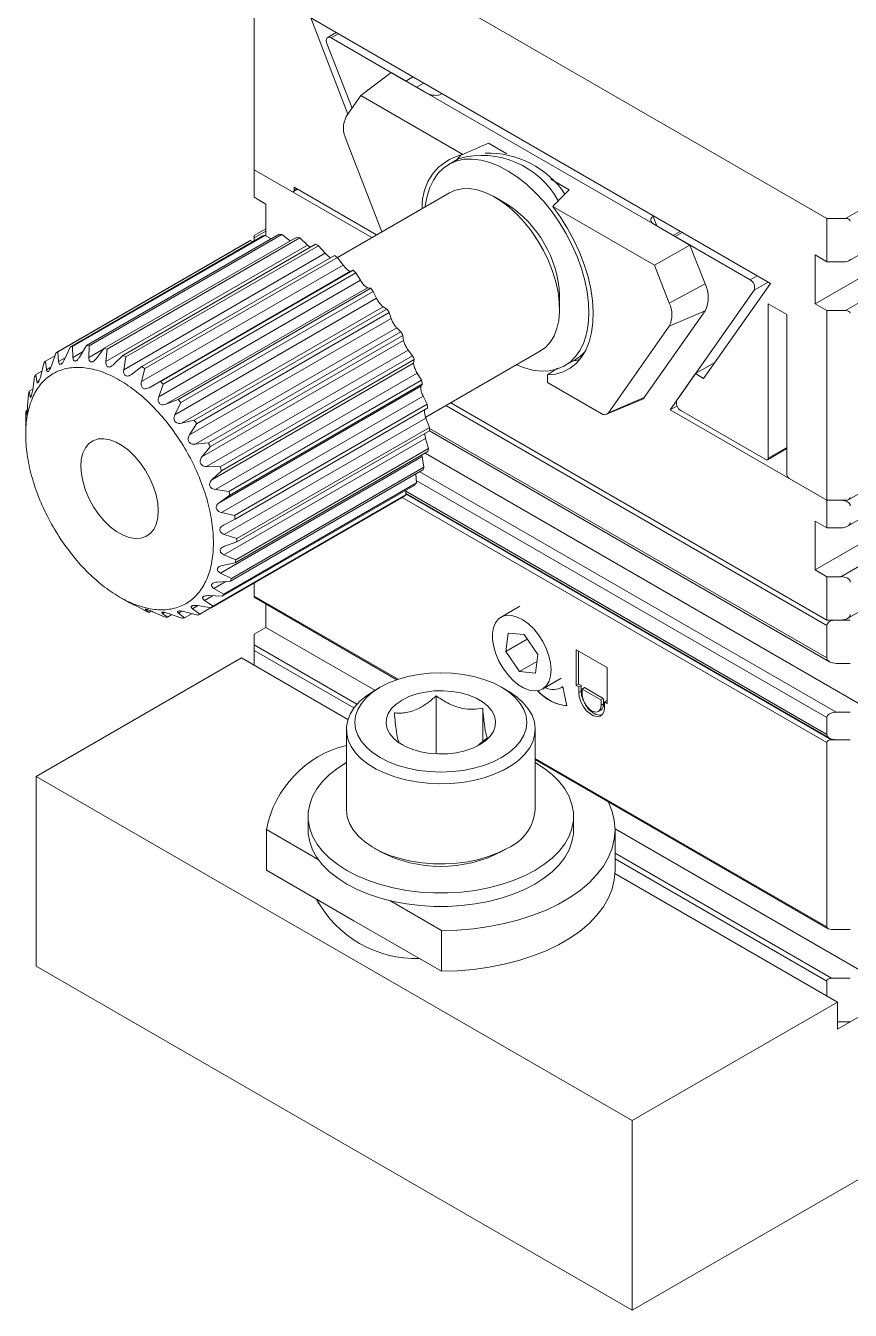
# Model space of a CAD drawing. Header units: millimetres. Extents: x 2 to 278, y 1 to 215.
# Drawn here: x 219.95 to 244.8, y 155.67 to 194.37 of the extents above; entities that cross this region are included whole.
import ezdxf

# ---------------------------------------------------------------- set-up
doc = ezdxf.new("R2010")
doc.units = ezdxf.units.MM

msp = doc.modelspace()

# ---------------------------------------------------------------- linework, layer by layer
at = {"color": 7, "linetype": 'Continuous', "lineweight": 0}
for p, q in [((244.656, 188.566), (262.051, 198.608)), ((226.837, 198.526), (244.09, 188.566)), ((244.756, 187.284), (262.051, 197.268)), ((261.697, 196.362), (243.737, 185.994)), ((244.656, 185.79), (262.051, 195.832)), ((226.837, 195.75), (226.837, 190.034)), ((242.39, 186.608), (228.537, 194.605)), ((229.661, 191.709), (228.537, 194.605)), ((229.303, 194.163), (229.05, 194.017)), ((231.407, 192.703), (229.15, 194.007)), ((229.027, 193.832), (229.783, 191.883)), ((230.96, 192.961), (230.051, 192.264)), ((230.96, 192.961), (232.034, 192.341)), ((232.034, 192.341), (238.892, 188.382)), ((229.607, 191.633), (230.051, 192.264)), ((230.051, 192.264), (233.117, 190.493)), ((232.5, 192.318), (232.472, 192.305)), ((230.683, 188.164), (229.607, 190.937)), ((234.449, 190.51), (233.897, 190.829)), ((226.837, 190.034), (227.968, 189.381)), ((226.837, 190.034), (226.837, 189.203)), ((230.379, 187.989), (226.837, 190.034)), ((233.006, 190.372), (232.695, 190.192)), ((244.756, 180.098), (262.051, 190.082)), ((236.323, 189.429), (235.77, 189.748)), ((228.018, 189.376), (228.139, 189.446)), ((228.039, 189.504), (230.521, 188.071)), ((228.039, 189.422), (228.039, 189.504)), ((232.717, 189.339), (229.341, 187.39)), ((244.714, 179.291), (262.051, 189.299)), ((226.837, 189.203), (227.19, 188.999)), ((227.19, 188.999), (227.19, 188.039)), ((234.445, 188.998), (234.092, 189.202)), ((235.83, 188.927), (238.896, 187.157)), ((238.857, 188.619), (238.883, 188.632)), ((244.09, 187.26), (244.09, 188.566)), ((244.09, 188.566), (244.656, 188.566)), ((227.584, 188.087), (221.781, 184.736)), ((221.861, 184.732), (227.665, 188.082)), ((227.19, 188.25), (226.837, 188.046)), ((227.921, 187.888), (227.665, 188.082)), ((239.966, 187.762), (238.892, 188.382)), ((239.673, 188.176), (239.461, 188.054)), ((261.697, 188.346), (243.737, 177.977)), ((226.685, 187.877), (220.882, 184.527)), ((220.917, 184.547), (226.72, 187.897)), ((227.091, 188.039), (221.288, 184.689)), ((221.361, 184.705), (227.164, 188.055)), ((228.12, 188.002), (222.317, 184.652)), ((222.368, 184.251), (228.444, 187.758)), ((222.402, 184.627), (228.206, 187.978)), ((228.682, 187.789), (222.879, 184.438)), ((222.967, 184.394), (228.771, 187.744)), ((226.79, 187.865), (226.72, 187.897)), ((226.837, 188.046), (226.837, 187.978)), ((226.837, 187.978), (226.837, 187.892)), ((227.342, 187.947), (227.164, 188.055)), ((228.444, 187.758), (228.206, 187.978)), ((228.978, 187.514), (228.771, 187.744)), ((239.966, 187.762), (238.896, 187.157)), ((239.52, 188.02), (241.777, 186.717)), ((240.42, 186.594), (239.966, 187.762)), ((244.514, 177.773), (262.051, 187.897)), ((222.902, 184.007), (228.978, 187.514)), ((229.253, 187.452), (223.449, 184.102)), ((223.537, 184.04), (229.341, 187.39)), ((229.514, 187.159), (229.341, 187.39)), ((243.737, 187.464), (243.737, 185.994)), ((244.09, 187.26), (243.737, 187.464)), ((223.438, 183.651), (229.514, 187.159)), ((229.741, 186.973), (223.665, 183.466)), ((229.813, 187.005), (224.01, 183.655)), ((224.094, 183.576), (229.898, 186.926)), ((229.813, 187.005), (229.741, 186.973)), ((230.034, 186.702), (229.898, 186.926)), ((239.339, 186.015), (238.896, 187.157)), ((244.656, 187.26), (244.09, 187.26)), ((223.958, 183.195), (230.034, 186.702)), ((239.339, 186.015), (240.42, 186.594)), ((240.376, 183.744), (242.39, 186.608)), ((230.249, 186.478), (224.173, 182.97)), ((224.445, 182.652), (230.521, 186.16)), ((230.345, 186.46), (224.542, 183.11)), ((224.62, 183.018), (230.424, 186.368)), ((230.345, 186.46), (230.249, 186.478)), ((230.521, 186.16), (230.424, 186.368)), ((236.036, 185.834), (236.036, 186.243)), ((241.9, 186.401), (239.368, 182.8)), ((244.714, 176.515), (262.051, 186.523)), ((230.717, 185.904), (224.641, 182.396)), ((230.832, 185.835), (225.028, 182.485)), ((230.832, 185.835), (230.717, 185.904)), ((238.586, 183.17), (240.42, 185.778)), ((240.42, 185.778), (239.339, 185.318)), ((242.888, 185.667), (242.322, 185.994)), ((242.322, 185.994), (242.322, 181.34)), ((243.737, 185.994), (244.09, 185.79)), ((244.09, 180.074), (244.09, 185.79)), ((244.09, 185.79), (244.656, 185.79)), ((224.884, 182.041), (230.96, 185.549)), ((225.099, 182.382), (230.902, 185.733)), ((230.96, 185.549), (230.902, 185.733)), ((242.888, 180.85), (242.888, 185.667)), ((231.131, 185.27), (225.055, 181.762)), ((231.257, 185.151), (225.454, 181.801)), ((225.514, 181.691), (231.317, 185.041)), ((231.257, 185.151), (231.131, 185.27)), ((231.337, 184.889), (231.317, 185.041)), ((237.506, 182.71), (239.339, 185.318)), ((221.12, 184.32), (221.288, 184.689)), ((221.361, 184.705), (221.372, 184.375)), ((221.574, 184.39), (221.781, 184.736)), ((221.861, 184.732), (221.852, 184.375)), ((222.071, 184.336), (222.317, 184.652)), ((222.402, 184.627), (222.368, 184.251)), ((225.261, 181.382), (231.337, 184.889)), ((220.545, 184.263), (220.825, 184.425)), ((220.545, 184.263), (220.576, 184.008)), ((220.725, 184.127), (220.854, 184.511)), ((220.917, 184.547), (220.942, 184.251)), ((222.597, 184.16), (222.879, 184.438)), ((222.967, 184.394), (222.902, 184.007)), ((231.477, 184.595), (225.401, 181.088)), ((231.608, 184.429), (225.805, 181.079)), ((225.852, 180.965), (231.655, 184.315)), ((231.608, 184.429), (231.477, 184.595)), ((231.639, 184.202), (231.655, 184.315)), ((232.003, 182.576), (235.466, 184.575)), ((236.195, 184.13), (236.506, 184.309)), ((240.713, 184.224), (240.134, 183.889)), ((220.255, 183.862), (220.437, 183.967)), ((220.255, 183.862), (220.287, 183.653)), ((220.402, 183.819), (220.494, 184.208)), ((223.134, 183.867), (223.449, 184.102)), ((223.537, 184.04), (223.438, 183.651)), ((225.563, 180.695), (231.639, 184.202)), ((231.744, 183.903), (225.668, 180.396)), ((231.874, 183.693), (231.744, 183.903)), ((235.974, 184.053), (235.673, 183.849)), ((235.673, 183.625), (235.673, 183.849)), ((239.573, 183.09), (240.134, 183.889)), ((240.134, 183.889), (240.376, 183.744)), ((220.16, 183.404), (220.219, 183.79)), ((223.665, 183.466), (224.01, 183.655)), ((224.094, 183.576), (223.958, 183.195)), ((225.781, 180.002), (231.857, 183.51)), ((231.874, 183.693), (226.07, 180.342)), ((226.103, 180.229), (231.906, 183.579)), ((231.857, 183.51), (231.906, 183.579)), ((235.673, 183.625), (237.29, 182.691)), ((220.008, 182.897), (220.037, 183.271)), ((220.058, 183.357), (220.162, 183.417)), ((220.058, 183.357), (220.083, 183.196)), ((224.173, 182.97), (224.542, 183.11)), ((231.924, 183.215), (225.848, 179.707)), ((232.044, 182.966), (231.924, 183.215)), ((237.453, 182.667), (238.511, 183.108)), ((237.506, 182.71), (238.586, 183.17)), ((219.95, 182.314), (219.954, 182.667)), ((219.96, 182.765), (219.998, 182.787)), ((219.96, 182.765), (219.971, 182.654)), ((224.62, 183.018), (224.445, 182.652)), ((232.044, 182.966), (226.241, 179.615)), ((226.258, 179.505), (232.062, 182.855)), ((244.09, 176.467), (232.755, 183.01)), ((239.576, 182.919), (239.368, 182.8)), ((239.368, 182.8), (244.09, 180.074)), ((242.252, 181.299), (239.695, 182.775)), ((224.641, 182.396), (225.028, 182.485)), ((225.099, 182.382), (224.884, 182.041)), ((232.01, 182.553), (225.934, 179.045)), ((232.115, 182.271), (232.01, 182.553)), ((219.949, 182.198), (219.949, 182.058)), ((232, 181.938), (225.924, 178.431)), ((232.115, 182.271), (226.312, 178.921)), ((226.313, 178.818), (232.117, 182.168)), ((232.083, 181.632), (232, 181.938)), ((232.117, 182.168), (244.173, 175.208)), ((225.055, 181.762), (225.454, 181.801)), ((225.514, 181.691), (225.261, 181.382)), ((226.266, 178.188), (232.069, 181.539)), ((232.083, 181.632), (226.28, 178.281)), ((242.302, 181.294), (242.888, 181.632)), ((231.895, 181.391), (225.819, 177.883)), ((231.89, 181.435), (231.895, 181.391)), ((231.951, 181.067), (231.895, 181.391)), ((231.989, 181.493), (245.151, 173.895)), ((225.401, 181.088), (225.805, 181.079)), ((225.852, 180.965), (225.563, 180.695)), ((226.118, 177.638), (231.921, 180.988)), ((231.951, 181.067), (226.147, 177.717)), ((231.721, 180.597), (231.702, 180.861)), ((225.668, 180.396), (226.07, 180.342)), ((225.874, 177.183), (231.677, 180.533)), ((231.721, 180.597), (225.918, 177.247)), ((231.402, 180.235), (231.407, 180.377)), ((244.09, 180.074), (242.959, 180.727)), ((225.542, 176.839), (231.345, 180.19)), ((231.402, 180.235), (225.599, 176.885)), ((226.103, 180.229), (225.781, 180.002)), ((231.404, 180.279), (244.173, 172.907)), ((244.656, 180.074), (244.09, 180.074)), ((244.09, 179.243), (244.09, 180.074)), ((244.09, 180.074), (244.514, 180.074)), ((225.848, 179.707), (226.241, 179.615)), ((226.258, 179.505), (225.908, 179.326)), ((244.09, 179.243), (243.737, 179.447)), ((243.737, 179.447), (243.737, 177.977)), ((244.514, 179.243), (244.09, 179.243)), ((225.934, 179.045), (226.312, 178.921)), ((226.313, 178.818), (225.94, 178.688)), ((225.924, 178.431), (226.28, 178.281)), ((226.266, 178.188), (225.876, 178.11)), ((226.118, 177.638), (225.717, 177.609)), ((225.819, 177.883), (226.147, 177.717)), ((243.737, 177.977), (244.09, 177.773)), ((244.09, 176.467), (244.09, 177.773)), ((244.09, 177.773), (244.514, 177.773)), ((225.621, 177.421), (225.918, 177.247)), ((226.837, 177.587), (226.837, 177.185)), ((222.777, 177.16), (223.078, 176.986)), ((223.026, 177.017), (223.099, 176.974)), ((223.58, 176.733), (223.257, 176.901)), ((225.542, 176.839), (225.141, 176.901)), ((225.337, 177.058), (225.599, 176.885)), ((225.874, 177.183), (225.47, 177.201)), ((226.837, 177.185), (226.837, 177.152)), ((226.837, 177.152), (231.136, 174.669)), ((227.19, 176.246), (227.19, 176.947)), ((234.838, 176.881), (234.273, 176.554)), ((223.56, 176.782), (223.667, 176.698)), ((223.735, 176.738), (223.667, 176.698)), ((224.135, 176.563), (223.784, 176.717)), ((224.073, 176.666), (224.219, 176.549)), ((224.358, 176.629), (224.219, 176.549)), ((224.658, 176.525), (224.284, 176.654)), ((224.551, 176.674), (224.735, 176.53)), ((224.961, 176.661), (224.735, 176.53)), ((225.132, 176.618), (224.741, 176.716)), ((224.977, 176.806), (225.2, 176.644)), ((225.54, 176.84), (225.2, 176.644)), ((226.837, 176.042), (227.19, 176.246)), ((227.19, 176.246), (230.472, 174.352)), ((244.514, 176.467), (244.09, 176.467)), ((244.09, 175.324), (244.09, 176.303)), ((244.373, 176.467), (244.797, 176.467)), ((226.837, 176.042), (226.837, 175.716)), ((226.837, 175.716), (226.837, 175.552)), ((234.487, 176.074), (234.419, 175.52)), ((235.059, 175.889), (234.419, 175.52)), ((234.966, 176.026), (234.487, 176.074)), ((235.377, 175.424), (234.966, 176.026)), ((226.448, 175.328), (220.261, 171.756)), ((226.448, 175.328), (229.66, 173.473)), ((226.837, 175.552), (226.837, 175.103)), ((234.419, 175.52), (234.83, 174.917)), ((235.309, 174.869), (235.377, 175.424)), ((237.468, 175.034), (236.539, 175.57)), ((236.539, 175.57), (236.539, 174.493)), ((236.61, 175.529), (236.61, 174.534)), ((235.352, 175.219), (234.83, 174.917)), ((237.468, 173.956), (237.468, 175.034)), ((244.797, 175.16), (244.373, 175.16)), ((234.83, 174.917), (235.309, 174.869)), ((235.523, 174.389), (236.088, 174.716)), ((230.626, 174.441), (230.446, 174.337)), ((232.319, 172.445), (232.319, 174.182)), ((234.47, 174.337), (234.29, 174.441)), ((236.086, 174.426), (236.093, 174.43)), ((236.139, 174.462), (236.093, 174.43)), ((236.258, 173.884), (236.132, 174.458)), ((236.61, 174.534), (236.539, 174.493)), ((236.539, 174.493), (236.612, 174.451)), ((236.61, 174.534), (236.683, 174.491)), ((236.683, 174.491), (236.612, 174.451)), ((236.612, 174.451), (236.612, 174.287)), ((236.683, 174.328), (236.612, 174.287)), ((236.683, 174.491), (236.683, 174.328)), ((236.789, 174.43), (236.718, 174.389)), ((236.718, 174.389), (236.718, 174.226)), ((237.283, 174.062), (236.718, 174.389)), ((237.354, 174.103), (236.789, 174.43)), ((233.72, 172.801), (233.72, 173.808)), ((237.354, 174.103), (237.283, 174.062)), ((237.359, 173.938), (237.288, 173.897)), ((237.465, 174.04), (237.394, 173.999)), ((237.394, 173.836), (237.394, 173.999)), ((237.394, 173.999), (237.468, 173.956)), ((237.465, 174.04), (237.468, 174.038)), ((237.205, 173.712), (237.275, 173.753)), ((244.09, 173.023), (244.09, 173.527)), ((244.373, 173.691), (244.797, 173.691)), ((229.613, 173.176), (229.613, 170.76)), ((235.303, 170.76), (235.303, 173.176)), ((231.197, 172.782), (231.319, 172.704)), ((244.09, 167.225), (244.09, 172.778)), ((244.232, 172.859), (244.797, 172.859)), ((244.797, 172.859), (244.373, 172.859)), ((232.319, 172.445), (232.294, 172.435)), ((232.371, 172.431), (232.319, 172.445)), ((235.303, 172.264), (244.132, 167.167)), ((220.261, 171.756), (238.221, 161.388)), ((220.261, 171.756), (220.261, 166.04)), ((228.458, 170.552), (228.458, 170.144)), ((236.458, 170.144), (236.458, 170.552)), ((244.408, 164.143), (255.695, 170.658)), ((227.208, 170.154), (227.208, 168.929)), ((227.208, 170.154), (228.767, 169.254)), ((237.708, 170.175), (245.151, 165.878)), ((237.708, 168.919), (237.708, 170.144)), ((230.446, 169.598), (230.626, 169.495)), ((234.29, 169.495), (234.47, 169.598)), ((227.208, 168.929), (229.842, 167.409)), ((237.706, 168.829), (244.408, 164.959)), ((228.758, 168.034), (228.758, 167.929)), ((230.917, 168.013), (232.476, 167.113)), ((229.842, 167.409), (232.476, 165.888)), ((238.221, 155.672), (258.191, 167.2)), ((232.476, 167.113), (232.476, 165.888)), ((244.797, 167.144), (244.232, 167.144)), ((220.261, 166.04), (238.221, 155.672)), ((244.232, 165.674), (244.797, 165.674)), ((244.09, 165.143), (244.09, 165.592)), ((238.221, 161.388), (244.408, 164.959)), ((244.408, 164.143), (244.408, 164.959)), ((244.797, 164.367), (244.408, 164.367)), ((238.221, 161.388), (238.221, 155.672))]:
    msp.add_line(p, q, dxfattribs=at)
at = {"color": 8, "linetype": 'Continuous', "lineweight": 0}
for p, q in [((229.362, 194.129), (229.15, 194.007)), ((231.407, 192.703), (231.619, 192.826)), ((231.942, 192.639), (231.73, 192.517)), ((228.039, 189.422), (228.109, 189.463)), ((238.857, 188.619), (238.965, 188.34)), ((227.19, 188.182), (226.837, 187.978)), ((239.732, 188.143), (239.52, 188.02)), ((241.777, 186.717), (241.989, 186.839)), ((242.324, 186.646), (241.9, 186.401)), ((221.852, 184.375), (222.304, 184.635)), ((220.942, 184.251), (221.141, 184.367)), ((221.372, 184.375), (221.666, 184.545)), ((220.576, 184.008), (220.708, 184.084)), ((220.287, 183.653), (220.365, 183.697)), ((220.083, 183.196), (220.119, 183.217)), ((244.09, 176.303), (232.614, 182.929)), ((232.116, 182.236), (244.09, 175.324)), ((242.322, 181.34), (242.888, 181.666)), ((231.827, 180.933), (244.373, 173.691)), ((231.406, 180.345), (244.09, 173.023)), ((244.09, 173.527), (231.716, 180.671)), ((244.09, 172.778), (231.298, 180.162)), ((231.403, 180.265), (244.232, 172.859)), ((225.98, 177.628), (225.621, 177.421)), ((225.14, 176.901), (224.977, 176.806)), ((225.577, 177.196), (225.337, 177.058)), ((226.837, 177.185), (231.173, 174.682)), ((223.579, 176.793), (223.56, 176.782)), ((224.127, 176.697), (224.073, 176.666)), ((224.653, 176.734), (224.551, 176.674)), ((226.837, 175.716), (229.931, 173.929)), ((229.84, 173.818), (226.837, 175.552)), ((235.303, 172.298), (244.09, 167.225)), ((237.708, 169.44), (244.232, 165.674)), ((244.09, 165.592), (237.708, 169.276))]:
    msp.add_line(p, q, dxfattribs=at)
at = {"color": 7, "linetype": 'Continuous', "lineweight": 0, "flags": 128}
for points in [[(229.15, 194.007), (229.113, 194.022), (229.079, 194.026), (229.05, 194.017), (229.027, 193.996), (229.013, 193.964), (229.008, 193.925), (229.013, 193.88), (229.027, 193.832)], [(233.077, 190.487), (233.034, 190.445), (232.939, 190.333)], [(231.988, 188.918), (231.991, 188.948), (232.042, 189.233), (232.124, 189.493), (232.235, 189.722), (232.373, 189.92), (232.538, 190.083), (232.726, 190.21), (232.937, 190.297), (233.166, 190.346), (233.411, 190.354), (233.669, 190.323), (233.937, 190.251), (234.212, 190.141), (234.489, 189.993), (234.766, 189.81), (235.039, 189.593), (235.304, 189.346), (235.558, 189.071), (235.799, 188.772)], [(235.466, 184.575), (235.626, 184.692), (235.764, 184.845), (235.875, 185.032), (235.958, 185.249), (236.012, 185.493), (236.035, 185.76), (236.028, 186.046), (235.99, 186.347), (235.922, 186.657), (235.826, 186.972), (235.702, 187.286), (235.553, 187.595), (235.38, 187.895), (235.187, 188.179), (234.977, 188.444), (234.754, 188.686), (234.519, 188.901), (234.278, 189.084), (234.034, 189.235), (233.791, 189.349), (233.552, 189.426), (233.323, 189.463), (233.105, 189.461), (232.903, 189.42), (232.719, 189.34), (232.717, 189.339)], [(235.673, 183.849), (235.918, 183.876), (236.145, 183.945), (236.352, 184.052), (236.536, 184.199), (236.694, 184.381), (236.826, 184.598), (236.928, 184.847), (237, 185.124), (237.042, 185.426), (237.052, 185.75), (237.03, 186.091), (236.977, 186.445), (236.894, 186.809), (236.78, 187.177), (236.639, 187.544), (236.471, 187.908), (236.278, 188.262), (236.064, 188.604), (235.83, 188.927)], [(235.799, 188.772), (236.022, 188.453), (236.226, 188.118), (236.407, 187.77), (236.564, 187.415), (236.694, 187.057), (236.795, 186.7), (236.867, 186.349), (236.909, 186.008), (236.92, 185.682), (236.899, 185.374), (236.848, 185.089), (236.766, 184.83), (236.656, 184.6), (236.517, 184.402), (236.352, 184.239), (236.164, 184.112), (235.954, 184.025), (235.725, 183.976), (235.479, 183.968), (235.221, 183.999), (234.953, 184.071), (234.737, 184.154)], [(236.438, 184.27), (236.526, 184.285), (236.641, 184.312)], [(236.799, 184.548), (236.664, 184.418), (236.506, 184.309)], [(223.93, 179.547), (223.945, 179.761), (223.927, 179.992), (223.879, 180.236), (223.8, 180.484), (223.694, 180.731), (223.563, 180.97), (223.41, 181.194), (223.24, 181.396), (223.057, 181.573), (222.867, 181.718), (222.674, 181.828), (222.484, 181.899), (222.302, 181.93), (222.133, 181.921), (221.982, 181.87), (221.853, 181.78), (221.748, 181.654), (221.672, 181.493), (221.626, 181.304), (221.611, 181.09), (221.628, 180.859), (221.677, 180.616), (221.755, 180.367), (221.862, 180.12), (221.993, 179.881), (222.146, 179.658), (222.316, 179.455), (222.499, 179.279), (222.689, 179.134), (222.882, 179.024), (223.072, 178.952), (223.253, 178.921), (223.422, 178.93), (223.574, 178.981), (223.703, 179.071), (223.808, 179.198), (223.884, 179.358), (223.93, 179.547)], [(235.715, 175.39), (235.636, 175.607), (235.531, 175.819), (235.402, 176.018), (235.256, 176.198), (235.097, 176.351), (234.93, 176.473), (234.762, 176.558), (234.599, 176.605), (234.447, 176.61), (234.312, 176.574), (234.197, 176.498), (234.108, 176.385), (234.047, 176.239), (234.017, 176.066), (234.019, 175.871), (234.052, 175.661), (234.117, 175.445), (234.209, 175.229), (234.326, 175.023), (234.464, 174.832), (234.618, 174.665), (234.782, 174.527), (234.949, 174.423), (235.116, 174.357), (235.274, 174.331), (235.418, 174.346), (235.544, 174.402), (235.646, 174.497), (235.722, 174.627), (235.767, 174.787), (235.782, 174.973), (235.764, 175.176), (235.715, 175.39)], [(230.626, 174.441), (230.403, 174.294), (230.214, 174.131), (230.065, 173.956), (229.956, 173.77), (229.89, 173.578), (229.867, 173.383), (229.89, 173.188), (229.956, 172.996), (230.065, 172.811), (230.214, 172.635), (230.403, 172.473), (230.626, 172.326), (230.881, 172.197), (231.163, 172.088), (231.467, 172.001), (231.788, 171.938), (232.12, 171.9), (232.458, 171.888), (232.796, 171.9), (233.129, 171.938), (233.45, 172.001), (233.754, 172.088), (234.035, 172.197), (234.29, 172.326), (234.514, 172.473), (234.702, 172.635), (234.852, 172.811), (234.961, 172.996), (235.027, 173.188), (235.049, 173.383), (235.027, 173.578), (234.961, 173.77), (234.852, 173.956), (234.702, 174.131), (234.514, 174.294), (234.29, 174.441), (234.035, 174.57), (233.754, 174.678), (233.45, 174.765), (233.129, 174.828), (232.796, 174.866), (232.458, 174.879), (232.12, 174.866), (231.788, 174.828), (231.467, 174.765), (231.163, 174.678), (230.881, 174.57), (230.626, 174.441)], [(234.47, 174.337), (234.531, 174.301), (234.755, 174.145), (234.943, 173.975), (235.095, 173.793), (235.206, 173.601), (235.276, 173.403), (235.303, 173.201), (235.286, 172.999), (235.227, 172.8), (235.126, 172.606), (234.985, 172.421), (234.805, 172.248), (234.59, 172.088), (234.342, 171.945), (234.066, 171.821), (233.765, 171.717), (233.445, 171.635), (233.109, 171.577), (232.764, 171.543), (232.414, 171.534), (232.065, 171.549), (231.722, 171.589), (231.39, 171.654), (231.074, 171.741), (230.779, 171.85), (230.509, 171.979), (230.27, 172.127), (230.063, 172.29), (229.892, 172.466), (229.761, 172.654), (229.67, 172.849), (229.622, 173.049), (229.616, 173.252), (229.654, 173.453), (229.734, 173.649), (229.856, 173.839), (230.017, 174.019), (230.215, 174.185), (230.447, 174.337), (230.447, 174.337)], [(233.626, 172.709), (233.418, 172.607), (233.183, 172.527), (232.929, 172.47), (232.662, 172.437), (232.39, 172.431), (232.119, 172.45), (231.858, 172.495), (231.613, 172.564), (231.391, 172.656), (231.198, 172.767), (231.04, 172.895), (230.92, 173.037), (230.842, 173.188), (230.809, 173.344), (230.82, 173.501), (230.876, 173.655), (230.975, 173.802), (231.115, 173.937), (231.291, 174.057), (231.499, 174.159), (231.733, 174.239), (231.987, 174.297), (232.254, 174.329), (232.526, 174.335), (232.797, 174.316), (233.058, 174.271), (233.303, 174.202), (233.525, 174.11), (233.718, 173.999), (233.876, 173.871), (233.996, 173.73), (234.074, 173.579), (234.108, 173.423), (234.096, 173.265), (234.041, 173.111), (233.941, 172.965), (233.802, 172.829), (233.626, 172.709)], [(236.612, 174.287), (236.628, 174.151), (236.674, 174.007), (236.747, 173.868), (236.841, 173.744), (236.948, 173.646), (237.059, 173.582), (237.166, 173.557), (237.259, 173.572), (237.332, 173.627), (237.379, 173.718), (237.394, 173.836)], [(236.683, 174.328), (236.699, 174.192), (236.745, 174.048), (236.818, 173.909), (236.911, 173.785), (237.018, 173.687), (237.13, 173.623), (237.236, 173.598), (237.313, 173.607)], [(236.718, 174.226), (236.735, 174.104), (236.785, 173.976), (236.861, 173.859), (236.954, 173.766), (237.053, 173.709), (237.146, 173.694), (237.221, 173.724), (237.271, 173.794), (237.288, 173.897)], [(229.613, 172.175), (229.35, 172.005), (229.103, 171.81), (228.894, 171.6), (228.724, 171.38), (228.594, 171.15), (228.507, 170.913), (228.464, 170.673), (228.464, 170.431), (228.507, 170.191), (228.594, 169.954), (228.724, 169.725), (228.894, 169.504), (229.103, 169.294), (229.35, 169.099), (229.63, 168.919), (229.941, 168.758), (230.28, 168.616), (230.642, 168.495), (231.025, 168.396), (231.423, 168.322), (231.832, 168.271), (232.249, 168.246), (232.668, 168.246), (233.084, 168.271), (233.493, 168.322), (233.892, 168.396), (234.274, 168.495), (234.637, 168.616), (234.975, 168.758), (235.287, 168.919), (235.567, 169.099), (235.813, 169.294), (236.022, 169.504), (236.192, 169.725), (236.322, 169.954), (236.409, 170.191), (236.453, 170.431), (236.453, 170.673), (236.409, 170.913), (236.322, 171.15), (236.192, 171.38), (236.022, 171.6), (235.813, 171.81), (235.567, 172.005), (235.303, 172.175)], [(229.613, 170.76), (229.614, 170.734), (229.641, 170.533), (229.71, 170.334), (229.822, 170.143), (229.973, 169.96), (230.162, 169.79), (230.386, 169.635), (230.641, 169.496), (230.924, 169.377), (231.23, 169.278), (231.554, 169.202), (231.892, 169.15), (232.239, 169.122), (232.59, 169.119), (232.938, 169.141), (233.279, 169.187), (233.607, 169.257), (233.918, 169.35), (234.207, 169.464), (234.47, 169.598)], [(237.495, 170.999), (237.507, 170.975), (237.618, 170.703), (237.685, 170.426), (237.708, 170.147), (237.686, 169.868), (237.62, 169.591), (237.51, 169.319), (237.357, 169.054), (237.162, 168.798), (236.927, 168.553), (236.654, 168.322), (236.346, 168.107), (236.004, 167.909), (235.632, 167.73), (235.233, 167.571), (234.811, 167.434), (234.368, 167.321), (233.91, 167.231), (233.439, 167.166), (232.959, 167.127), (232.476, 167.113)], [(228.458, 170.144), (228.464, 170.023), (228.507, 169.783), (228.594, 169.546), (228.724, 169.316), (228.894, 169.096), (229.103, 168.886), (229.35, 168.691), (229.63, 168.511), (229.941, 168.349), (230.28, 168.207), (230.642, 168.086), (231.025, 167.988), (231.423, 167.913), (231.832, 167.863), (232.249, 167.838), (232.668, 167.838), (233.084, 167.863), (233.493, 167.913), (233.892, 167.988), (234.274, 168.086), (234.637, 168.207), (234.975, 168.349), (235.287, 168.511), (235.567, 168.691), (235.813, 168.886), (236.022, 169.096), (236.192, 169.316), (236.322, 169.546), (236.409, 169.783), (236.453, 170.023), (236.458, 170.144)], [(237.708, 168.919), (237.686, 168.643), (237.62, 168.366), (237.51, 168.094), (237.357, 167.829), (237.162, 167.573), (236.927, 167.328), (236.654, 167.097), (236.346, 166.882), (236.004, 166.684), (235.632, 166.505), (235.233, 166.346), (234.811, 166.21), (234.368, 166.096), (233.91, 166.006), (233.439, 165.942), (232.959, 165.902), (232.476, 165.888)]]:
    msp.add_lwpolyline(points, dxfattribs=at)
at = {"color": 7, "linetype": 'Continuous', "lineweight": 0}
for centre, radius, start, end in [((230.304, 191.285), 0.779, 153.4364, 206.5636), ((233.473, 188.959), 1.575, 103.0613, 183.3256), ((233.692, 187.834), 2.629, 28.6821, 105.1198), ((233.889, 187.749), 2.782, 33.8765, 91.9865), ((227.996, 189.415), 0.0437, 230.7967, 9.214), ((232.59, 186.09), 3.449, 2.5312, 57.4635), ((227.509, 185.994), 2.094, 85.7329, 87.9414), ((227.435, 186.578), 1.5, 118.4487, 119.9973), ((227.481, 186.437), 1.649, 101.0948, 103.6852), ((227.377, 185.265), 2.836, 73.0046, 74.8088), ((227.008, 184.34), 3.833, 62.6279, 64.104), ((226.415, 183.359), 4.981, 54.0249, 55.2644), ((225.696, 182.475), 6.121, 46.6509, 47.7313), ((239.603, 186.186), 0.913, 333.4364, 26.5636), ((241.65, 186.486), 0.263, 341.2216, 61.1898), ((225.014, 181.817), 7.069, 40.0716, 41.0531), ((224.55, 181.457), 7.657, 33.947, 34.8775), ((238.643, 185.667), 0.779, 333.4364, 26.5636), ((224.45, 181.391), 7.777, 27.9949, 28.9159), ((221.678, 183.087), 1.649, 101.0948, 103.6852), ((221.705, 182.643), 2.094, 85.7329, 87.9414), ((221.573, 181.915), 2.836, 73.0046, 74.8088), ((221.726, 183.121), 1.643, 135.988, 138.5842), ((221.632, 183.228), 1.5, 118.4486, 121.2072), ((221.205, 180.99), 3.833, 62.6279, 64.104), ((224.787, 181.547), 7.405, 21.9557, 22.9073), ((222.091, 182.877), 2.083, 151.7776, 153.994), ((221.448, 182.73), 1.34, 110.9386, 128.7172), ((221.49, 182.605), 1.471, 94.0384, 110.7417), ((221.515, 182.212), 1.865, 79.7097, 93.9645), ((221.399, 181.566), 2.522, 68.0798, 79.7336), ((221.072, 180.745), 3.405, 58.5973, 68.1346), ((220.611, 180.009), 4.981, 54.0249, 55.2644), ((221.853, 182.417), 1.855, 145.7328, 160.0388), ((221.531, 182.634), 1.466, 128.9158, 145.6564), ((220.546, 179.875), 4.422, 50.6397, 58.6496), ((219.893, 179.125), 6.121, 46.6509, 47.7313), ((225.536, 181.805), 6.612, 15.5585, 16.5847), ((222.466, 182.193), 2.507, 160.0161, 171.7157), ((222.782, 182.626), 2.82, 164.9602, 166.7715), ((219.908, 179.09), 5.433, 43.7003, 50.6818), ((219.211, 178.467), 7.069, 40.0716, 41.0531), ((238.444, 183.267), 0.173, 292.8741, 325.6179), ((239.822, 183.005), 0.263, 161.2216, 241.1898), ((223.762, 182.48), 3.812, 175.7063, 177.1878), ((219.302, 178.507), 6.274, 37.3911, 43.7336), ((226.581, 182.038), 5.542, 8.4861, 9.6405), ((237.389, 182.811), 0.155, 230.7518, 319.4672), ((223.335, 182.064), 3.386, 171.6611, 181.233), ((218.89, 178.187), 6.796, 31.4056, 37.4189), ((218.747, 178.106), 7.657, 33.947, 34.8775), ((224.351, 182.081), 4.402, 181.1805, 189.2144), ((227.742, 182.142), 4.375, 0.3385, 1.69), ((218.801, 178.13), 6.902, 25.4797, 31.4311), ((218.647, 178.04), 7.777, 27.9949, 28.9159), ((228.825, 182.076), 3.289, 350.6056, 352.2403), ((225.352, 182.24), 5.415, 189.1721, 196.1693), ((242.279, 181.333), 0.0437, 230.7967, 9.214), ((226.165, 182.472), 6.261, 196.1359, 202.4874), ((219.099, 178.269), 6.572, 19.3571, 25.5059), ((218.984, 178.196), 7.405, 21.9557, 22.9073), ((229.671, 181.865), 2.416, 338.7004, 340.7085), ((243.042, 180.857), 0.154, 182.6055, 237.3945), ((219.764, 178.499), 5.869, 12.7559, 19.3873), ((219.733, 178.455), 6.612, 15.5585, 16.5847), ((230.197, 181.602), 1.826, 324.186, 326.6063), ((226.655, 182.671), 6.79, 202.4596, 208.4765), ((230.414, 181.41), 1.535, 307.3322, 310.0487), ((220.691, 178.705), 4.919, 5.3332, 12.7934), ((220.778, 178.687), 5.542, 8.4861, 9.6405), ((226.757, 182.723), 6.904, 208.451, 214.4012), ((226.493, 182.539), 6.582, 214.375, 220.5176), ((221.721, 178.798), 3.885, 356.6477, 5.3807), ((221.938, 178.792), 4.375, 0.3385, 1.69), ((222.682, 178.739), 2.922, 346.1425, 356.7034), ((225.965, 182.083), 5.885, 220.4875, 227.1067), ((223.433, 178.552), 2.149, 333.2211, 346.1878), ((223.021, 178.725), 3.289, 350.6056, 352.2403), ((225.323, 181.387), 4.939, 227.0694, 234.5101), ((223.867, 178.515), 2.416, 338.7004, 340.7085), ((224.726, 180.544), 3.904, 234.4627, 243.1667), ((223.899, 178.318), 1.627, 317.5889, 333.2033), ((224.394, 178.251), 1.826, 324.186, 326.6063), ((224.292, 179.681), 2.939, 243.111, 253.6316), ((224.075, 178.934), 2.161, 253.5857, 266.5024), ((224.094, 178.152), 1.373, 282.2259, 299.7155), ((224.09, 178.147), 1.371, 299.9352, 317.4457), ((224.611, 178.06), 1.535, 307.3322, 310.0487), ((224.843, 179.79), 3.308, 247.5571, 249.1855), ((224.042, 178.408), 1.635, 266.5183, 282.0851), ((224.597, 178.949), 2.43, 259.0438, 261.0442), ((224.559, 178.356), 1.834, 273.0952, 275.5082), ((224.616, 178.066), 1.538, 289.6141, 292.3274), ((236.358, 175.166), 1.286, 220.1598, 265.527), ((236.365, 175.169), 1.285, 220.2743, 265.5385), ((235.848, 174.895), 0.522, 241.8834, 302.9986), ((237.169, 173.913), 0.192, 303.7936, 7.5186), ((234.513, 173.896), 2.775, 0.0297, 3.4352), ((234.584, 173.936), 2.775, 0.0297, 3.4352), ((230.374, 169.561), 3.221, 103.6644, 169.3963), ((233.932, 170.863), 1.375, 293.0141, 355.6657), ((232.458, 172.997), 3.953, 242.383, 297.6116), ((231.721, 169.683), 3.418, 208.333, 271.6724)]:
    msp.add_arc(centre, radius, start, end, dxfattribs=at)
for centre, major_axis, ratio, start_param, end_param in [((232.238, 192.452), (0.317, -0.054), 0.538995, 4.110791, 5.629227), ((99.841, 101.117), (137.883, 90.574), 0.039892, 0.211389, 0.234322), ((99.841, 101.117), (137.883, 90.574), 0.039892, 6.088989, 6.111922), ((239.113, 188.483), (0.329, -0.051), 0.504314, 2.538565, 4.057001), ((244.656, 188.485), (0.141, 0), 0.577382, 0, 1.570796), ((244.656, 187.341), (0.141, 0), 0.577382, 4.712389, 6.283185), ((244.656, 185.708), (0.141, 0), 0.577382, 0, 1.570796), ((244.514, 179.911), (0.283, 0), 0.577382, 0, 1.570796), ((244.656, 180.156), (0.141, 0), 0.577382, 4.712389, 6.283185), ((244.514, 179.406), (0.283, 0), 0.577382, 4.712389, 6.283185), ((244.514, 177.61), (0.283, 0), 0.577382, 0, 1.570796), ((244.514, 176.63), (0.283, 0), 0.577382, 4.712389, 6.283185), ((244.373, 176.303), (0.283, 0), 0.577382, 1.570796, 3.141593), ((244.373, 175.324), (0.283, 0), 0.577382, 3.141593, 4.712389), ((244.373, 173.527), (0.283, 0), 0.577382, 1.570796, 3.141593), ((244.373, 173.023), (0.283, 0), 0.577382, 3.141593, 4.712389), ((244.232, 172.778), (0.141, 0), 0.577382, 1.570796, 3.141593), ((244.232, 167.225), (0.141, 0), 0.577382, 3.141593, 4.712389), ((244.232, 165.592), (0.141, 0), 0.577382, 1.570796, 3.141593)]:
    msp.add_ellipse(centre, major_axis=major_axis, ratio=ratio, start_param=start_param, end_param=end_param, dxfattribs=at)
for points, knots in [([(228.444, 187.758), (228.462, 187.743), (228.487, 187.72), (228.515, 187.702), (228.523, 187.697)], [0, 0, 0, 0, 0.687083, 1, 1, 1, 1]), ([(228.978, 187.514), (228.994, 187.498), (229.025, 187.465), (229.078, 187.421), (229.117, 187.394), (229.133, 187.386), (229.136, 187.385)], [0, 0, 0, 0, 0.320725, 0.642459, 0.940401, 1, 1, 1, 1]), ([(229.514, 187.159), (229.527, 187.142), (229.554, 187.108), (229.603, 187.057), (229.65, 187.016), (229.69, 186.987), (229.723, 186.971), (229.735, 186.973), (229.741, 186.973)], [0, 0, 0, 0, 0.177785, 0.35613, 0.521287, 0.676029, 0.831716, 1, 1, 1, 1]), ([(230.034, 186.702), (230.044, 186.685), (230.066, 186.652), (230.109, 186.597), (230.153, 186.549), (230.192, 186.512), (230.226, 186.486), (230.241, 186.481), (230.249, 186.478)], [0, 0, 0, 0, 0.177785, 0.35613, 0.521287, 0.676029, 0.831716, 1, 1, 1, 1]), ([(230.521, 186.16), (230.529, 186.144), (230.545, 186.112), (230.581, 186.056), (230.62, 186.002), (230.658, 185.957), (230.692, 185.922), (230.708, 185.91), (230.717, 185.904)], [0, 0, 0, 0, 0.177785, 0.35613, 0.521287, 0.676029, 0.831716, 1, 1, 1, 1]), ([(230.96, 185.549), (230.965, 185.535), (230.975, 185.506), (231.004, 185.449), (231.037, 185.392), (231.071, 185.341), (231.104, 185.297), (231.122, 185.279), (231.131, 185.27)], [0, 0, 0, 0, 0.177785, 0.35613, 0.521287, 0.676029, 0.831716, 1, 1, 1, 1]), ([(231.337, 184.889), (231.339, 184.877), (231.344, 184.852), (231.364, 184.797), (231.39, 184.738), (231.419, 184.683), (231.45, 184.632), (231.467, 184.608), (231.477, 184.595)], [0, 0, 0, 0, 0.177785, 0.35613, 0.521287, 0.676029, 0.831716, 1, 1, 1, 1]), ([(221.12, 184.32), (221.107, 184.294), (221.086, 184.25), (221.049, 184.203), (221.018, 184.176), (220.991, 184.168), (220.968, 184.176), (220.949, 184.203), (220.944, 184.235), (220.942, 184.251)], [0, 0, 0, 0, 0.199126, 0.337971, 0.453762, 0.569932, 0.678582, 0.829277, 1, 1, 1, 1]), ([(221.574, 184.39), (221.558, 184.366), (221.532, 184.326), (221.488, 184.287), (221.452, 184.268), (221.422, 184.268), (221.396, 184.284), (221.377, 184.32), (221.374, 184.356), (221.372, 184.375)], [0, 0, 0, 0, 0.199126, 0.337971, 0.453762, 0.569932, 0.678582, 0.829277, 1, 1, 1, 1]), ([(222.071, 184.336), (222.053, 184.315), (222.022, 184.279), (221.972, 184.248), (221.932, 184.238), (221.899, 184.246), (221.873, 184.271), (221.855, 184.314), (221.853, 184.354), (221.852, 184.375)], [0, 0, 0, 0, 0.199126, 0.337971, 0.453762, 0.569932, 0.678582, 0.829277, 1, 1, 1, 1]), ([(222.597, 184.16), (222.576, 184.142), (222.541, 184.111), (222.486, 184.089), (222.443, 184.088), (222.409, 184.104), (222.382, 184.136), (222.366, 184.186), (222.367, 184.228), (222.368, 184.251)], [0, 0, 0, 0, 0.199126, 0.337971, 0.453762, 0.569932, 0.678582, 0.829277, 1, 1, 1, 1]), ([(220.725, 184.127), (220.715, 184.1), (220.699, 184.054), (220.669, 184), (220.643, 183.966), (220.621, 183.95), (220.601, 183.949), (220.584, 183.967), (220.579, 183.994), (220.576, 184.008)], [0, 0, 0, 0, 0.199126, 0.337971, 0.453762, 0.569932, 0.678582, 0.829277, 1, 1, 1, 1]), ([(223.134, 183.867), (223.111, 183.852), (223.071, 183.826), (223.013, 183.815), (222.968, 183.822), (222.933, 183.845), (222.908, 183.884), (222.895, 183.939), (222.9, 183.983), (222.902, 184.007)], [0, 0, 0, 0, 0.199126, 0.337971, 0.453762, 0.569932, 0.678582, 0.829277, 1, 1, 1, 1]), ([(231.639, 184.202), (231.639, 184.192), (231.638, 184.173), (231.65, 184.122), (231.668, 184.063), (231.692, 184.004), (231.718, 183.948), (231.735, 183.918), (231.744, 183.903)], [0, 0, 0, 0, 0.177785, 0.35613, 0.521287, 0.676029, 0.831716, 1, 1, 1, 1]), ([(220.402, 183.819), (220.395, 183.791), (220.383, 183.744), (220.361, 183.684), (220.341, 183.644), (220.324, 183.62), (220.308, 183.611), (220.294, 183.62), (220.29, 183.641), (220.287, 183.653)], [0, 0, 0, 0, 0.199126, 0.337971, 0.453762, 0.569932, 0.678582, 0.829277, 1, 1, 1, 1]), ([(223.665, 183.466), (223.64, 183.454), (223.597, 183.435), (223.536, 183.433), (223.49, 183.448), (223.456, 183.478), (223.434, 183.523), (223.425, 183.582), (223.433, 183.627), (223.438, 183.651)], [0, 0, 0, 0, 0.1991256, 0.3379705, 0.4537621, 0.5699322, 0.6785816, 0.829277, 1, 1, 1, 1]), ([(231.857, 183.51), (231.855, 183.503), (231.849, 183.489), (231.852, 183.443), (231.862, 183.387), (231.879, 183.327), (231.9, 183.267), (231.915, 183.233), (231.924, 183.215)], [0, 0, 0, 0, 0.177785, 0.35613, 0.521287, 0.676029, 0.831716, 1, 1, 1, 1]), ([(220.16, 183.404), (220.155, 183.377), (220.148, 183.329), (220.133, 183.266), (220.121, 183.22), (220.109, 183.19), (220.098, 183.173), (220.089, 183.173), (220.085, 183.188), (220.083, 183.196)], [0, 0, 0, 0, 0.199126, 0.337971, 0.453762, 0.569932, 0.678582, 0.829277, 1, 1, 1, 1]), ([(224.173, 182.97), (224.146, 182.963), (224.1, 182.949), (224.038, 182.957), (223.992, 182.98), (223.961, 183.015), (223.942, 183.064), (223.938, 183.126), (223.951, 183.171), (223.958, 183.195)], [0, 0, 0, 0, 0.199126, 0.337971, 0.453762, 0.569932, 0.678582, 0.829277, 1, 1, 1, 1]), ([(220.008, 182.897), (220.006, 182.87), (220.002, 182.824), (219.995, 182.758), (219.989, 182.708), (219.983, 182.673), (219.978, 182.649), (219.974, 182.64), (219.972, 182.649), (219.971, 182.654)], [0, 0, 0, 0, 0.199126, 0.337971, 0.453762, 0.569932, 0.678582, 0.829277, 1, 1, 1, 1]), ([(231.968, 182.801), (231.967, 182.795), (231.963, 182.778), (231.966, 182.732), (231.975, 182.673), (231.99, 182.61), (232.003, 182.573), (232.01, 182.553)], [0, 0, 0, 0, 0.133075, 0.355447, 0.563796, 0.773417, 1, 1, 1, 1]), ([(219.95, 182.314), (219.95, 182.288), (219.95, 182.251), (219.95, 182.21), (219.95, 182.198)], [0, 0, 0, 0, 0.703679, 1, 1, 1, 1]), ([(224.641, 182.396), (224.613, 182.392), (224.566, 182.385), (224.503, 182.402), (224.459, 182.431), (224.431, 182.471), (224.416, 182.523), (224.419, 182.586), (224.436, 182.629), (224.445, 182.652)], [0, 0, 0, 0, 0.199126, 0.337971, 0.453762, 0.569932, 0.678582, 0.829277, 1, 1, 1, 1]), ([(225.055, 181.762), (225.026, 181.762), (224.978, 181.761), (224.917, 181.785), (224.875, 181.82), (224.851, 181.863), (224.842, 181.917), (224.851, 181.979), (224.872, 182.02), (224.884, 182.041)], [0, 0, 0, 0, 0.199126, 0.337971, 0.453762, 0.569932, 0.678582, 0.829277, 1, 1, 1, 1]), ([(231.978, 182.088), (231.978, 182.079), (231.978, 182.053), (231.985, 182), (231.995, 181.959), (232, 181.938)], [0, 0, 0, 0, 0.182227, 0.575214, 1, 1, 1, 1]), ([(225.401, 181.088), (225.372, 181.091), (225.324, 181.096), (225.265, 181.127), (225.227, 181.166), (225.208, 181.211), (225.205, 181.265), (225.22, 181.325), (225.247, 181.362), (225.261, 181.382)], [0, 0, 0, 0, 0.199126, 0.337971, 0.453762, 0.569932, 0.678582, 0.829277, 1, 1, 1, 1]), ([(225.668, 180.396), (225.64, 180.401), (225.592, 180.412), (225.537, 180.448), (225.504, 180.49), (225.49, 180.536), (225.493, 180.588), (225.516, 180.644), (225.547, 180.677), (225.563, 180.695)], [0, 0, 0, 0, 0.1991256, 0.3379705, 0.4537621, 0.5699322, 0.6785816, 0.829277, 1, 1, 1, 1]), ([(225.848, 179.707), (225.82, 179.716), (225.774, 179.73), (225.724, 179.771), (225.697, 179.813), (225.688, 179.859), (225.698, 179.908), (225.728, 179.959), (225.763, 179.987), (225.781, 180.002)], [0, 0, 0, 0, 0.199126, 0.337971, 0.453762, 0.569932, 0.678582, 0.829277, 1, 1, 1, 1]), ([(225.934, 179.045), (225.908, 179.056), (225.864, 179.074), (225.82, 179.116), (225.799, 179.159), (225.797, 179.202), (225.813, 179.247), (225.85, 179.291), (225.888, 179.314), (225.908, 179.326)], [0, 0, 0, 0, 0.1991256, 0.3379705, 0.4537621, 0.5699322, 0.6785816, 0.829277, 1, 1, 1, 1]), ([(225.924, 178.431), (225.9, 178.443), (225.859, 178.464), (225.822, 178.506), (225.807, 178.547), (225.811, 178.586), (225.834, 178.626), (225.877, 178.662), (225.918, 178.679), (225.94, 178.688)], [0, 0, 0, 0, 0.199126, 0.337971, 0.453762, 0.569932, 0.678582, 0.829277, 1, 1, 1, 1]), ([(225.819, 177.883), (225.797, 177.896), (225.76, 177.919), (225.729, 177.96), (225.721, 177.997), (225.732, 178.032), (225.761, 178.064), (225.809, 178.093), (225.853, 178.104), (225.876, 178.11)], [0, 0, 0, 0, 0.1991256, 0.3379705, 0.4537621, 0.5699322, 0.6785816, 0.829277, 1, 1, 1, 1]), ([(225.621, 177.421), (225.602, 177.434), (225.569, 177.457), (225.546, 177.495), (225.544, 177.528), (225.561, 177.556), (225.595, 177.581), (225.648, 177.601), (225.693, 177.606), (225.717, 177.609)], [0, 0, 0, 0, 0.1991256, 0.3379705, 0.4537621, 0.5699322, 0.6785816, 0.829277, 1, 1, 1, 1]), ([(223.026, 177.017), (223.023, 177.02), (223.018, 177.023), (223.033, 177.016), (223.06, 177.003), (223.096, 176.985), (223.143, 176.961), (223.199, 176.932), (223.237, 176.912), (223.257, 176.901)], [0, 0, 0, 0, 0.199126, 0.337971, 0.453762, 0.569932, 0.678582, 0.829277, 1, 1, 1, 1]), ([(224.977, 176.806), (224.963, 176.818), (224.939, 176.839), (224.931, 176.866), (224.942, 176.886), (224.969, 176.9), (225.012, 176.908), (225.071, 176.91), (225.116, 176.904), (225.141, 176.901)], [0, 0, 0, 0, 0.199126, 0.337971, 0.453762, 0.569932, 0.678582, 0.829277, 1, 1, 1, 1]), ([(225.337, 177.058), (225.321, 177.071), (225.292, 177.093), (225.277, 177.127), (225.282, 177.153), (225.304, 177.175), (225.343, 177.192), (225.399, 177.202), (225.445, 177.202), (225.47, 177.201)], [0, 0, 0, 0, 0.1991256, 0.3379705, 0.4537621, 0.5699322, 0.6785816, 0.829277, 1, 1, 1, 1]), ([(223.56, 176.782), (223.554, 176.787), (223.544, 176.796), (223.556, 176.798), (223.58, 176.794), (223.615, 176.783), (223.663, 176.767), (223.722, 176.744), (223.763, 176.726), (223.784, 176.717)], [0, 0, 0, 0, 0.199126, 0.337971, 0.453762, 0.569932, 0.678582, 0.829277, 1, 1, 1, 1]), ([(224.073, 176.666), (224.065, 176.674), (224.051, 176.688), (224.057, 176.699), (224.077, 176.703), (224.111, 176.701), (224.158, 176.692), (224.218, 176.677), (224.261, 176.662), (224.284, 176.654)], [0, 0, 0, 0, 0.1991256, 0.3379705, 0.4537621, 0.5699322, 0.6785816, 0.829277, 1, 1, 1, 1]), ([(224.551, 176.674), (224.54, 176.685), (224.521, 176.702), (224.52, 176.722), (224.536, 176.734), (224.567, 176.74), (224.612, 176.74), (224.673, 176.733), (224.718, 176.722), (224.741, 176.716)], [0, 0, 0, 0, 0.1991256, 0.3379705, 0.4537621, 0.5699322, 0.6785816, 0.829277, 1, 1, 1, 1]), ([(232.319, 174.182), (232.233, 174.107), (232.102, 173.994), (231.915, 173.869), (231.75, 173.779), (231.563, 173.706), (231.374, 173.669), (231.206, 173.659), (231.107, 173.666), (231.058, 173.669)], [0, 0, 0, 0, 0.2160389, 0.3271987, 0.4398586, 0.5934148, 0.7521031, 0.8754837, 1, 1, 1, 1]), ([(233.72, 173.808), (233.624, 173.794), (233.429, 173.766), (233.142, 173.79), (232.88, 173.865), (232.61, 173.986), (232.429, 174.108), (232.319, 174.182)], [0, 0, 0, 0, 0.21618, 0.4397505, 0.5934075, 0.7521999, 1, 1, 1, 1]), ([(233.859, 172.921), (233.849, 172.942), (233.83, 172.985), (233.801, 173.114), (233.775, 173.285), (233.748, 173.505), (233.731, 173.693), (233.72, 173.808)], [0, 0, 0, 0, 0.216177, 0.439745, 0.593403, 0.752196, 1, 1, 1, 1]), ([(231.058, 173.669), (231.067, 173.569), (231.087, 173.365), (231.115, 173.13), (231.141, 172.969), (231.168, 172.848), (231.186, 172.807), (231.197, 172.782)], [0, 0, 0, 0, 0.216177, 0.439745, 0.593403, 0.752196, 1, 1, 1, 1]), ([(233.565, 172.684), (233.614, 172.719), (233.714, 172.793), (233.809, 172.877), (233.859, 172.921)], [0, 0, 0, 0, 0.48197, 1, 1, 1, 1])]:
    msp.add_open_spline(points, degree=3, knots=knots, dxfattribs=at)

doc.saveas('drawing.dxf')
